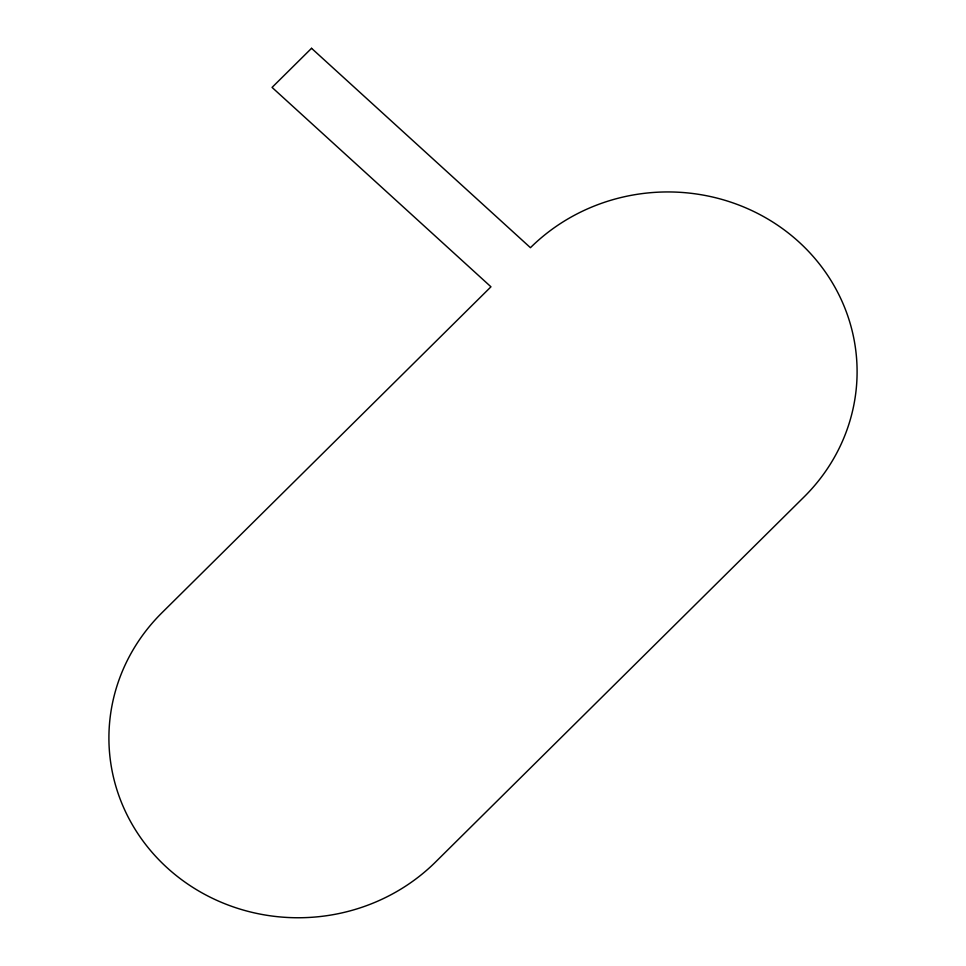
<?xml version="1.0" encoding="UTF-8"?>
<svg xmlns="http://www.w3.org/2000/svg" width="966" height="966" viewBox="0 0 966 966"><rect width="100%" height="100%" fill="white"/><g stroke="black" fill="none" stroke-linecap="round" stroke-linejoin="round"><path stroke-width="1.45" d="M311.547 48.3L272.062 87.411L490.957 286.805L161.938 612.77A189.843 180.352 -1.8 0 0 167.13 867.77A189.843 180.352 -1.8 0 0 435.557 862.01L804.062 496.935A189.843 180.352 -1.8 0 0 798.87 241.923A189.843 180.352 -1.8 0 0 530.443 247.694L311.547 48.3"/></g></svg>
